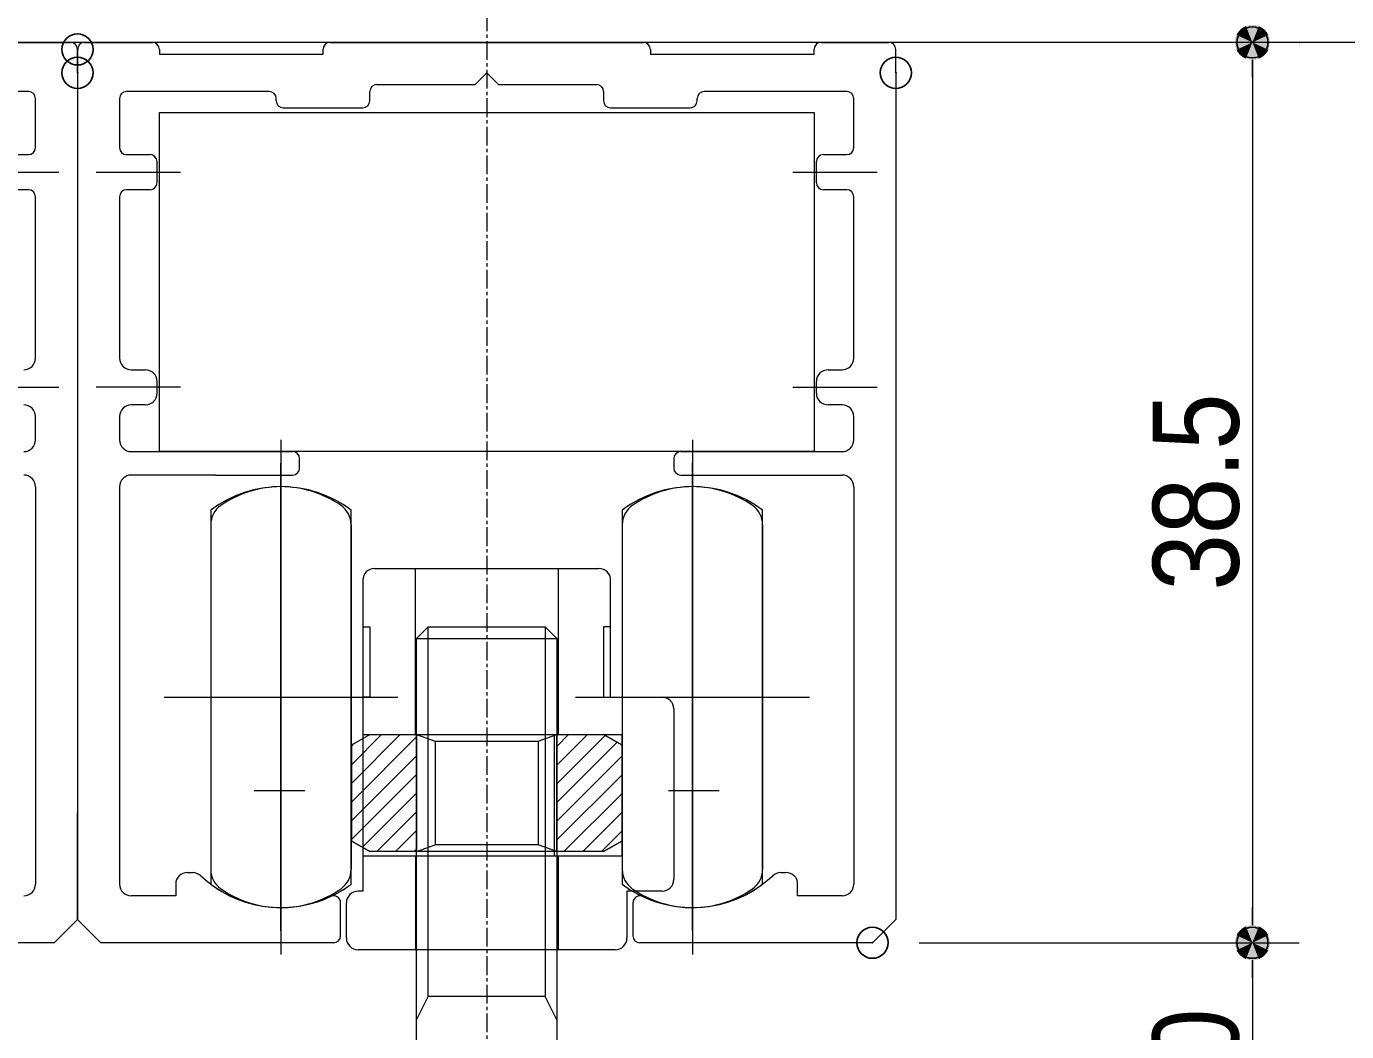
# Model space of a CAD drawing. Units: millimetres, scale not verified. Extents: x -4547 to 4547, y -2284 to 2284.
# Drawn here: x 719.4 to 1142.9, y 398.7 to 721.1 of the extents above; entities that cross this region are included whole.
import ezdxf
from ezdxf.enums import TextEntityAlignment as Align

# ---------------------------------------------------------------- set-up
doc = ezdxf.new("R2010")
doc.units = ezdxf.units.MM
doc.header["$LTSCALE"] = 20
doc.header["$PDMODE"] = 32
doc.header["$PDSIZE"] = 10
doc.linetypes.add('USER4', pattern=[9.172222, 5.997222, -1.058333, 1.058333, -1.058333])
for name, color, linetype, lineweight in [('0-1_3一般', 7, 'Continuous', 15), ('0-2_2寸法-1', 7, 'Continuous', 15), ('0-3_0', 7, 'Continuous', 25)]:
    doc.layers.add(name, color=color, linetype=linetype, lineweight=lineweight)
doc.layers.add('0-4_Defpoints', color=7, linetype='Continuous')
doc.styles.add('ＭＳ Ｐゴシック', font='')
doc.styles.get('ＭＳ Ｐゴシック').set_extended_font_data('MS PGothic')

# ---------------------------------------------------------------- blocks, each defined once
blk = doc.blocks.new('グループ-48')
at = {"layer": '0-1_3一般', "linetype": 'USER4', "lineweight": 5}
blk.add_line((44153.7, 14694), (44153.7, -3299.9), dxfattribs=at)
blk = doc.blocks.new('グループ-52')
at = {"layer": '0-1_3一般', "lineweight": 5}
for p, q in [((42053.7, 11694), (42053.7, 13869)), ((42053.7, 13869), (46253.7, 13869)), ((46253.7, 13869), (46253.7, 11694)), ((46253.7, 11694), (42053.7, 11694)), ((42833.7, 8619.4), (42833.7, 11619.4)), ((45473.7, 8619.4), (45473.7, 11619.4)), ((42383.7, 11319.4), (42383.7, 8919.4)), ((43283.7, 8919.4), (43283.7, 11319.4)), ((45023.7, 11319.4), (45023.7, 8919.4)), ((45923.7, 8919.4), (45923.7, 11319.4)), ((42233.7, 10119.4), (43433.7, 10119.4)), ((44873.7, 10119.4), (46073.7, 10119.4))]:
    blk.add_line(p, q, dxfattribs=at)
for centre, start, end in [((42833.7, 10719.4), 53.1301, 126.8699), ((45473.7, 10719.4), 53.1301, 126.8699), ((42833.7, 9519.4), 233.1301, 306.8699), ((45473.7, 9519.4), 233.1301, 306.8699)]:
    blk.add_arc(centre, 750, start, end, dxfattribs=at)
blk = doc.blocks.new('グループ-54')
at = {"layer": '0-1_3一般', "lineweight": 5}
for p, q in [((41048.7, 14319), (41483.7, 14319)), ((41573.7, 14319), (42008.7, 14319)), ((43148.7, 14319), (45158.7, 14319)), ((46298.7, 14319), (46733.7, 14319)), ((41528.7, 14124), (41528.7, 14274)), ((41528.7, 14274), (41528.7, 9374.3)), ((45203.7, 14274), (45203.7, 14244)), ((45203.7, 14244), (46253.7, 14244)), ((46253.7, 14244), (46253.7, 14274)), ((46778.7, 14124), (46778.7, 14274)), ((41528.7, 14124), (41528.7, 8694)), ((46778.7, 14124), (46778.7, 8694)), ((41213.7, 14004), (40943.7, 14004)), ((42758.7, 14004), (41843.7, 14004)), ((43403.7, 13944), (43403.7, 14004)), ((43448.7, 14049), (44078.7, 14049)), ((44228.7, 14049), (44858.7, 14049)), ((44903.7, 14004), (44903.7, 13944)), ((46193.7, 14004), (45548.7, 14004)), ((46463.7, 14004), (46193.7, 14004)), ((41258.7, 13644), (41258.7, 13959)), ((41798.7, 13959), (41798.7, 13644)), ((42803.7, 13944), (42803.7, 13959)), ((42848.7, 13899), (43358.7, 13899)), ((44948.7, 13899), (45458.7, 13899)), ((45503.7, 13944), (45503.7, 13959)), ((46508.7, 13644), (46508.7, 13959)), ((41063.7, 13599), (41213.7, 13599)), ((41843.7, 13599), (41993.7, 13599)), ((42038.7, 13419), (42038.7, 13554)), ((46268.7, 13419), (46268.7, 13554)), ((46313.7, 13599), (46463.7, 13599)), ((40868.7, 13486.5), (41408.7, 13486.5)), ((41648.7, 13486.5), (42188.7, 13486.5)), ((46118.7, 13486.5), (46658.7, 13486.5)), ((41213.7, 13374), (41063.7, 13374)), ((41258.7, 12294), (41258.7, 13329)), ((41798.7, 13329), (41798.7, 12294)), ((41993.7, 13374), (41843.7, 13374)), ((46463.7, 13374), (46313.7, 13374)), ((46508.7, 12294), (46508.7, 13329)), ((41873.7, 12219), (41963.7, 12219)), ((46343.7, 12219), (46433.7, 12219)), ((42038.7, 12069), (42038.7, 12144)), ((46268.7, 12069), (46268.7, 12144)), ((40868.7, 12106.5), (41408.7, 12106.5)), ((42188.7, 12106.5), (41648.7, 12106.5)), ((46118.7, 12106.5), (46658.7, 12106.5)), ((41963.7, 11994), (41873.7, 11994)), ((46433.7, 11994), (46343.7, 11994)), ((41258.7, 11769), (41258.7, 11919)), ((41798.7, 11919), (41798.7, 11769)), ((46508.7, 11769), (46508.7, 11919)), ((41873.7, 11694), (42113.7, 11694)), ((42113.7, 11694), (42908.7, 11694)), ((45398.7, 11694), (46433.7, 11694)), ((42953.7, 11589), (42953.7, 11649)), ((45353.7, 11649), (45353.7, 11589)), ((42128.7, 11544), (41873.7, 11544)), ((42413.7, 11544), (42128.7, 11544)), ((42413.7, 11544), (42908.7, 11544)), ((45398.7, 11544), (45893.7, 11544)), ((45893.7, 11544), (46433.7, 11544)), ((41258.7, 11469), (41258.7, 8919.4)), ((41798.7, 11469), (41798.7, 8919.4)), ((46508.7, 11469), (46508.7, 8919.4)), ((42833.7, 9353.9), (42833.7, 9669.7)), ((45473.7, 9669.7), (45473.7, 9353.9)), ((42662.2, 9519.4), (42987.1, 9519.4)), ((45320.2, 9519.4), (45645.1, 9519.4)), ((41528.7, 8694), (41528.7, 9374.3)), ((42233.7, 8994.4), (42267.4, 8994.4)), ((46039.9, 8994.4), (46073.7, 8994.4)), ((42158.7, 8919.4), (42158.7, 8844.4)), ((46148.7, 8844.4), (46148.7, 8919.4)), ((42158.7, 8844.4), (41873.7, 8844.4)), ((46433.7, 8844.4), (46148.7, 8844.4)), ((43216.2, 8589), (43216.2, 8799.6)), ((45091.2, 8799.6), (45091.2, 8589)), ((41378.7, 8544), (41528.7, 8694)), ((41678.7, 8544), (41528.7, 8694)), ((46628.7, 8544), (46778.7, 8694)), ((41378.7, 8544), (39886.2, 8544)), ((43171.2, 8544), (41678.7, 8544)), ((46628.7, 8544), (45136.2, 8544))]:
    blk.add_line(p, q, dxfattribs=at)
for points in [[(42053.7, 14274), (42053.7, 14244), (43103.7, 14244), (43103.7, 14274)], [(44078.7, 14049), (44153.7, 14124), (44228.7, 14049)]]:
    blk.add_lwpolyline(points, dxfattribs=at)
for centre, radius, start, end in [((41483.7, 14274), 45, 0, 90), ((41573.7, 14274), 45, 90, 180), ((42008.7, 14274), 45, 0, 90), ((43148.7, 14274), 45, 90, 180), ((45158.7, 14274), 45, 0, 90), ((46298.7, 14274), 45, 90, 180), ((46733.7, 14274), 45, 0, 90), ((41213.7, 13959), 45, 0, 90), ((41843.7, 13959), 45, 90, 180), ((42758.7, 13959), 45, 0, 90), ((43448.7, 14004), 45, 90, 180), ((44858.7, 14004), 45, 0, 90), ((45548.7, 13959), 45, 90, 180), ((46463.7, 13959), 45, 0, 90), ((42848.7, 13944), 45, 180, 270), ((43358.7, 13944), 45, 270, 0), ((44948.7, 13944), 45, 180, 270), ((45458.7, 13944), 45, 270, 0), ((41213.7, 13644), 45, 270, 0), ((41843.7, 13644), 45, 180, 270), ((46463.7, 13644), 45, 270, 0), ((41993.7, 13554), 45, 0, 90), ((46313.7, 13554), 45, 90, 180), ((41993.7, 13419), 45, 270, 0), ((46313.7, 13419), 45, 180, 270), ((41213.7, 13329), 45, 0, 90), ((41843.7, 13329), 45, 90, 180), ((46463.7, 13329), 45, 0, 90), ((41183.7, 12294), 75, 270, 0), ((41873.7, 12294), 75, 180, 270), ((46433.7, 12294), 75, 270, 0), ((41963.7, 12144), 75, 0, 90), ((46343.7, 12144), 75, 90, 180), ((41963.7, 12069), 75, 270, 0), ((46343.7, 12069), 75, 180, 270), ((41183.7, 11919), 75, 0, 90), ((41873.7, 11919), 75, 90, 180), ((46433.7, 11919), 75, 0, 90), ((41183.7, 11769), 75, 270, 0), ((41873.7, 11769), 75, 180, 270), ((42908.7, 11649), 45, 0, 90), ((45398.7, 11649), 45, 90, 180), ((46433.7, 11769), 75, 270, 0), ((41183.7, 11469), 75, 0, 90), ((41873.7, 11469), 75, 90, 180), ((42908.7, 11589), 45, 270, 0), ((45398.7, 11589), 45, 180, 270), ((46433.7, 11469), 75, 0, 90), ((42233.7, 8919.4), 75, 90, 180), ((42267.4, 8919.4), 75, 46.65824, 90), ((46039.9, 8919.4), 75, 90, 133.34176), ((46073.7, 8919.4), 75, 0, 90), ((41183.7, 8919.4), 75, 270, 0), ((41873.7, 8919.4), 75, 180, 270), ((42833.7, 9519.4), 750, 226.65824, 295.12081), ((45473.7, 9519.4), 750, 244.87919, 313.34176), ((46433.7, 8919.4), 75, 270, 0), ((43171.2, 8799.6), 45, 0, 115.12081), ((45136.2, 8799.6), 45, 64.87919, 180), ((43171.2, 8589), 45, 270, 0), ((45136.2, 8589), 45, 180, 270)]:
    blk.add_arc(centre, radius, start, end, dxfattribs=at)
at = {"layer": '0-1_3一般'}
blk.add_blockref('グループ-52', (0, 0), dxfattribs=at)
blk = doc.blocks.new('グループ-59')
at = {"layer": '0-1_3一般', "lineweight": 5}
for p, q in [((43433.7, 10944.4), (43696.2, 10944.4)), ((43696.2, 10944.4), (44611.2, 10944.4)), ((43696.2, 9879.4), (43696.2, 10944.4)), ((44611.2, 10944.4), (44611.2, 9879.4)), ((44611.2, 10944.4), (44873.7, 10944.4)), ((43358.7, 10869.4), (43358.7, 10569.4)), ((44948.7, 10569.4), (44948.7, 10869.4)), ((43358.7, 10569.4), (43403.7, 10569.4)), ((43358.7, 10569.4), (43358.7, 10119.4)), ((44948.7, 10569.4), (44903.7, 10569.4)), ((44948.7, 10119.4), (44948.7, 10569.4)), ((44948.7, 10119.4), (45278.7, 10119.4)), ((45353.7, 10044.4), (45353.7, 8949.4)), ((43358.7, 9879.4), (43358.7, 9099.4)), ((43358.7, 9879.4), (43696.2, 9879.4)), ((43696.2, 9879.4), (44586.7, 9879.4)), ((44586.7, 9879.4), (44586.7, 9099.4)), ((44586.7, 9879.4), (44611.2, 9879.4)), ((44611.2, 9879.4), (44948.7, 9879.4)), ((44948.7, 9879.4), (45019.7, 9879.4)), ((43358.7, 9099.4), (43358.7, 8874.4)), ((43696.2, 9099.4), (43358.7, 9099.4)), ((43696.2, 9099.4), (43696.2, 8499.4)), ((44586.7, 9099.4), (43696.2, 9099.4)), ((44611.2, 9099.4), (44586.7, 9099.4)), ((44948.7, 9099.4), (44611.2, 9099.4)), ((43358.7, 8874.4), (43328.7, 8874.4)), ((43253.7, 8574.4), (43253.7, 8799.4)), ((43696.2, 8499.4), (43328.7, 8499.4)), ((44978.7, 8499.4), (44611.2, 8499.4))]:
    blk.add_line(p, q, dxfattribs=at)
for points in [[(43403.7, 10569.4), (43403.7, 10119.4), (43358.7, 10119.4), (43358.7, 9879.4)], [(44903.7, 10569.4), (44903.7, 10119.4), (44948.7, 10119.4)], [(45019.7, 9879.4), (45019.7, 9099.4), (44948.7, 9099.4)], [(44611.2, 9099.4), (44611.2, 8499.4), (43696.2, 8499.4)], [(45278.7, 8874.4), (45053.7, 8874.4), (45053.7, 8574.4)]]:
    blk.add_lwpolyline(points, dxfattribs=at)
for centre, start, end in [((43433.7, 10869.4), 90, 180), ((44873.7, 10869.4), 0, 90), ((45278.7, 10044.4), 0, 90), ((45278.7, 8949.4), 270, 0), ((43328.7, 8799.4), 90, 180), ((43328.7, 8574.4), 180, 270), ((44978.7, 8574.4), 270, 0)]:
    blk.add_arc(centre, 75, start, end, dxfattribs=at)
blk = doc.blocks.new('グループ-60')
at = {"layer": '0-1_3一般', "lineweight": 5}
for p, q in [((43287.6, 9687.6), (43479.4, 9879.4)), ((43287.6, 9567.6), (43599.4, 9879.4)), ((43287.6, 9447.6), (43703.7, 9863.7)), ((43703.7, 9879.4), (43703.7, 9129.4)), ((43703.7, 9879.4), (44603.7, 9879.4)), ((43703.7, 9879.4), (43823.7, 9836.1)), ((43823.7, 9836.1), (43823.7, 9172.7)), ((44483.7, 9836.1), (44603.7, 9879.4)), ((44603.7, 9879.4), (44603.7, 9129.4)), ((44603.7, 9879.4), (44903.7, 9879.4)), ((44603.7, 9803.7), (44679.4, 9879.4)), ((44603.7, 9683.7), (44799.4, 9879.4)), ((44603.7, 9563.7), (44913.6, 9873.6)), ((44603.7, 9443.7), (44989.7, 9829.7)), ((45019.7, 9812.4), (44903.7, 9879.4)), ((43287.6, 9807.6), (43298.9, 9818.9)), ((43287.6, 9196.4), (43287.6, 9812.4)), ((43287.6, 9327.6), (43703.7, 9743.7)), ((45019.7, 9812.4), (45019.7, 9196.4)), ((44603.7, 9323.7), (45019.7, 9739.7)), ((43287.6, 9207.6), (43703.7, 9623.7)), ((44603.7, 9203.7), (45019.7, 9619.7)), ((43356.6, 9156.6), (43703.7, 9503.7)), ((44649.4, 9129.4), (45019.7, 9499.7)), ((43449.4, 9129.4), (43703.7, 9383.7)), ((44769.4, 9129.4), (45019.7, 9379.7)), ((43569.4, 9129.4), (43703.7, 9263.7)), ((44889.4, 9129.4), (45019.7, 9259.7)), ((43287.6, 9196.4), (43403.7, 9129.4)), ((43703.7, 9129.4), (43823.7, 9172.7)), ((44903.7, 9129.4), (45019.7, 9196.4)), ((43553.7, 9129.4), (43403.7, 9129.4)), ((43703.7, 9129.4), (43553.7, 9129.4)), ((43689.4, 9129.4), (43703.7, 9143.7)), ((44603.7, 9129.4), (43703.7, 9129.4)), ((44753.7, 9129.4), (44603.7, 9129.4)), ((44903.7, 9129.4), (44753.7, 9129.4))]:
    blk.add_line(p, q, dxfattribs=at)
for points in [[(43287.6, 9812.4), (43403.7, 9879.4), (43703.7, 9879.4)], [(43823.7, 9836.1), (44483.7, 9836.1), (44483.7, 9172.7)], [(44603.7, 9129.4), (44483.7, 9172.7), (43823.7, 9172.7)]]:
    blk.add_lwpolyline(points, dxfattribs=at)
for points in [[(43703.7, 9129.4), (43553.7, 9129.4), (43403.7, 9129.4), (43287.6, 9196.4), (43287.6, 9812.4), (43403.7, 9879.4), (43703.7, 9879.4)], [(45019.7, 9812.4), (45019.7, 9196.4), (44903.7, 9129.4), (44753.7, 9129.4), (44603.7, 9129.4), (44603.7, 9879.4), (44903.7, 9879.4)]]:
    blk.add_lwpolyline(points, close=True, dxfattribs=at)
blk = doc.blocks.new('グループ-61')
at = {"layer": '0-1_3一般', "lineweight": 5}
for p, q in [((42833.7, 11769.4), (42833.7, 8469.4)), ((45473.7, 11769.4), (45473.7, 8469.4)), ((43283.7, 11225.2), (43283.7, 10119.4)), ((45023.7, 11225.2), (45023.7, 10119.4)), ((45923.7, 11225.2), (45923.7, 10119.4)), ((42083.7, 10119.4), (43583.7, 10119.4)), ((43283.7, 10119.4), (43283.7, 9013.5)), ((44723.7, 10119.4), (46223.7, 10119.4)), ((45023.7, 10119.4), (45023.7, 9013.5)), ((45923.7, 10119.4), (45923.7, 9013.5))]:
    blk.add_line(p, q, dxfattribs=at)
blk.add_lwpolyline([(42383.7, 11225.2), (42383.7, 10119.4), (42383.7, 9013.5)], dxfattribs=at)
for centre, radius, start, end in [((42833.7, 10794.4), 675, 90, 124.8499), ((42833.7, 10794.4), 675, 55.1501, 90), ((45473.7, 10794.4), 675, 90, 124.8499), ((45473.7, 10794.4), 675, 55.1501, 90), ((42533.7, 11225.2), 150, 124.8499, 180), ((43133.7, 11225.2), 150, 0, 55.1501), ((45173.7, 11225.2), 150, 124.8499, 180), ((45773.7, 11225.2), 150, 0, 55.1501), ((42533.7, 9013.5), 150, 180, 235.1501), ((43133.7, 9013.5), 150, 304.8499, 0), ((45173.7, 9013.5), 150, 180, 235.1501), ((45773.7, 9013.5), 150, 304.8499, 0), ((42833.7, 9444.4), 675, 235.1501, 270), ((42833.7, 9444.4), 675, 270, 304.8499), ((45473.7, 9444.4), 675, 235.1501, 270), ((45473.7, 9444.4), 675, 270, 304.8499)]:
    blk.add_arc(centre, radius, start, end, dxfattribs=at)
blk = doc.blocks.new('グループ-62')
at = {"layer": '0-1_3一般'}
for name in ['グループ-61', 'グループ-59', 'グループ-60']:
    blk.add_blockref(name, (0, 0), dxfattribs=at)
blk = doc.blocks.new('グループ-63')
at = {"layer": '0-1_3一般', "lineweight": 5}
blk.add_line((51578.7, 14319), (37028.7, 14319), dxfattribs=at)
blk = doc.blocks.new('グループ-64')
at = {"layer": '0-1_3一般', "lineweight": 5}
for p, q in [((43703.7, 10494.4), (43778.7, 10569.4)), ((43778.7, 10569.4), (44528.7, 10569.4)), ((44528.7, 10569.4), (44528.7, 8199)), ((44528.7, 10569.4), (44603.7, 10494.4)), ((43703.7, 8049), (43703.7, 10494.4)), ((43703.7, 10494.4), (44603.7, 10494.4)), ((44603.7, 10494.4), (44603.7, 8049)), ((44528.7, 8199), (43778.7, 8199)), ((44603.7, 8049), (44528.7, 8199)), ((43703.7, 7899), (43703.7, 8049)), ((44603.7, 8049), (44603.7, 7899))]:
    blk.add_line(p, q, dxfattribs=at)
blk.add_lwpolyline([(43703.7, 8049), (43778.7, 8199), (43778.7, 10569.4)], dxfattribs=at)
blk = doc.blocks.new('グループ-65')
at = {"layer": '0-1_3一般'}
for name in ['グループ-48', 'グループ-63', 'グループ-54', 'グループ-62', 'グループ-64']:
    blk.add_blockref(name, (0, 0), dxfattribs=at)
blk = doc.blocks.new('_Dot')
at = {"layer": '0-3_0'}
blk.add_line((-10, 0), (-20, 0), dxfattribs=at)
for points in [[(0, 0), (-7.29, 6.85), (-6.37, 7.71)], [(0, 0), (-6.37, 7.71), (-5.36, 8.44)], [(0, 0), (-5.36, 8.44), (-4.26, 9.05)], [(0, 0), (-4.26, 9.05), (-3.09, 9.51)], [(0, 0), (-3.09, 9.51), (-1.87, 9.82)], [(0, 0), (-1.87, 9.82), (-0.63, 9.98)], [(0, 0), (-0.63, 9.98), (0.63, 9.98)], [(0, 0), (0.63, 9.98), (1.87, 9.82)], [(0, 0), (1.87, 9.82), (3.09, 9.51)], [(0, 0), (3.09, 9.51), (4.26, 9.05)], [(0, 0), (4.26, 9.05), (5.36, 8.44)], [(0, 0), (5.36, 8.44), (6.37, 7.71)], [(0, 0), (6.37, 7.71), (7.29, 6.85)], [(0, 0), (-10, 0), (-9.92, 1.25)], [(0, 0), (-9.92, -1.25), (-10, 0)], [(0, 0), (-9.92, 1.25), (-9.69, 2.49)], [(0, 0), (-9.69, -2.49), (-9.92, -1.25)], [(0, 0), (-9.69, 2.49), (-9.3, 3.68)], [(0, 0), (-9.3, -3.68), (-9.69, -2.49)], [(0, 0), (-9.3, 3.68), (-8.76, 4.82)], [(0, 0), (-8.76, -4.82), (-9.3, -3.68)], [(0, 0), (-8.76, 4.82), (-8.09, 5.88)], [(0, 0), (-8.09, -5.88), (-8.76, -4.82)], [(0, 0), (-8.09, 5.88), (-7.29, 6.85)], [(0, 0), (-7.29, -6.85), (-8.09, -5.88)], [(0, 0), (-6.37, -7.71), (-7.29, -6.85)], [(0, 0), (-5.36, -8.44), (-6.37, -7.71)], [(0, 0), (-4.26, -9.05), (-5.36, -8.44)], [(0, 0), (-3.09, -9.51), (-4.26, -9.05)], [(0, 0), (-1.87, -9.82), (-3.09, -9.51)], [(0, 0), (-0.63, -9.98), (-1.87, -9.82)], [(0, 0), (0.63, -9.98), (-0.63, -9.98)], [(0, 0), (7.29, 6.85), (8.09, 5.88)], [(0, 0), (8.09, 5.88), (8.76, 4.82)], [(0, 0), (8.76, 4.82), (9.3, 3.68)], [(0, 0), (9.3, 3.68), (9.69, 2.49)], [(0, 0), (9.69, 2.49), (9.92, 1.25)], [(0, 0), (9.92, 1.25), (10, 0)], [(0, 0), (1.87, -9.82), (0.63, -9.98)], [(0, 0), (3.09, -9.51), (1.87, -9.82)], [(0, 0), (4.26, -9.05), (3.09, -9.51)], [(0, 0), (5.36, -8.44), (4.26, -9.05)], [(0, 0), (6.37, -7.71), (5.36, -8.44)], [(0, 0), (7.29, -6.85), (6.37, -7.71)], [(0, 0), (8.09, -5.88), (7.29, -6.85)], [(0, 0), (8.76, -4.82), (8.09, -5.88)], [(0, 0), (9.3, -3.68), (8.76, -4.82)], [(0, 0), (9.69, -2.49), (9.3, -3.68)], [(0, 0), (9.92, -1.25), (9.69, -2.49)], [(0, 0), (10, 0), (9.92, -1.25)]]:
    blk.add_solid(points, dxfattribs=at)

msp = doc.modelspace()

# ---------------------------------------------------------------- linework, layer by layer
at = {"layer": '0-2_2寸法-1'}
for p, q in [((1127.68, 715.95), (1127.88, 715.95)), ((1112.68, 704.7), (1112.68, 438.46)), ((1005.81, 427.2), (1127.68, 427.2)), ((1005.81, 427.2), (1127.68, 427.2)), ((1112.68, 415.95), (1112.68, 363.46))]:
    msp.add_line(p, q, dxfattribs=at)
at = {"layer": '0-4_Defpoints'}
for p in [(1112.68, 715.95), (735.81, 713.7), (735.81, 706.2), (998.31, 706.2), (990.81, 427.2), (1112.68, 427.2)]:
    msp.add_point(p, dxfattribs=at)

# ---------------------------------------------------------------- block references
at = {"layer": '0-1_3一般', "xscale": 0.05, "yscale": 0.05}
msp.add_blockref('グループ-65', (-1340.62, 0), dxfattribs=at)
at = {"layer": '0-2_2寸法-1', "xscale": 0.5627563, "yscale": 0.5627563}
for p, rotation in [((1112.68, 715.95), 90), ((1112.68, 427.2), 270), ((1112.68, 427.2), 90)]:
    msp.add_blockref('_Dot', p, dxfattribs=dict(at, rotation=rotation))

# ---------------------------------------------------------------- texts
at = {"layer": '0-2_2寸法-1', "style": 'ＭＳ Ｐゴシック', "width": 0.9}
for s, p in [('38.5', (1116.57, 540.17)), ('10', (1116.5, 369.96))]:
    msp.add_text(s, height=27.57, rotation=90, dxfattribs=at).set_placement(p, align=Align.BOTTOM_LEFT)

doc.saveas('drawing.dxf')
